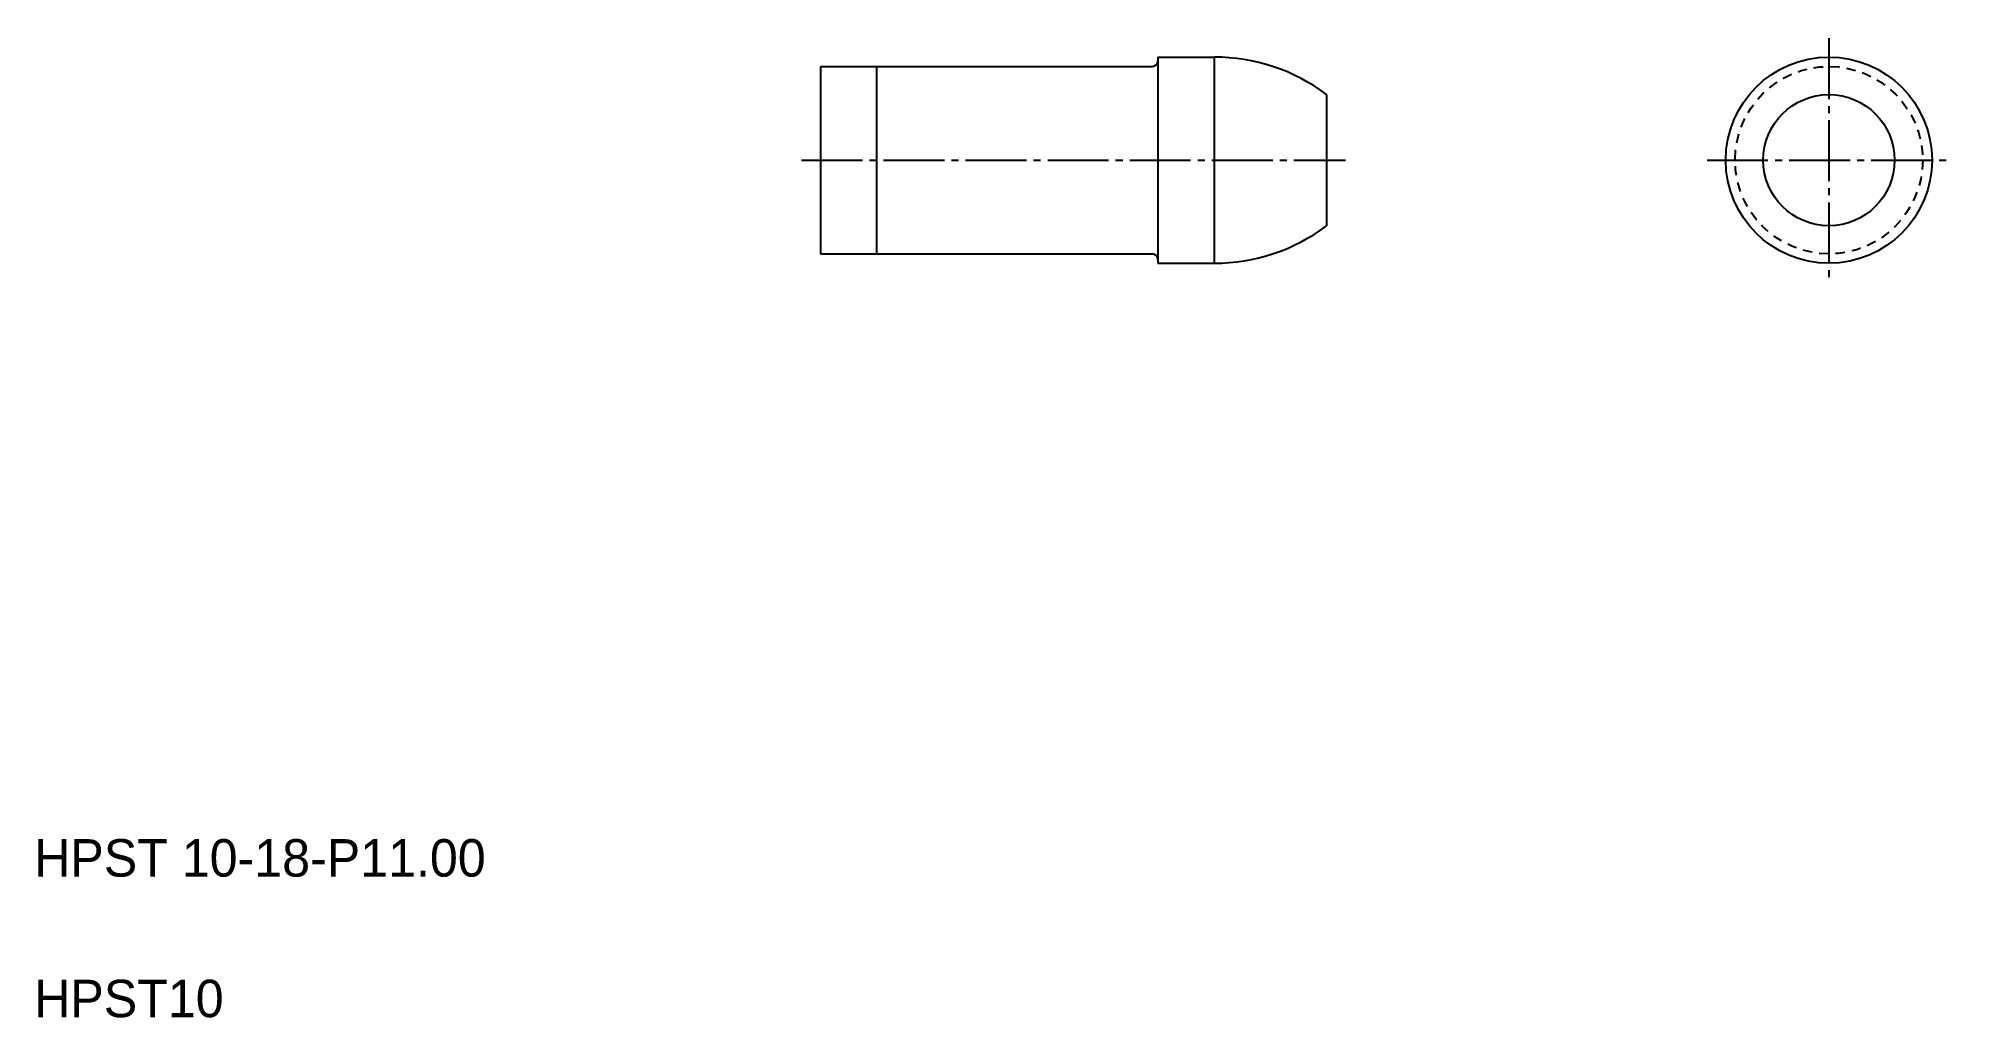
# Model space of a CAD drawing. Extents: x 5 to 107, y 5 to 57.
import ezdxf

# ---------------------------------------------------------------- set-up
doc = ezdxf.new("R2010")
doc.units = 0
doc.header["$LTSCALE"] = 0.25
doc.linetypes.add('CENTER', pattern=[17.5, 13, -1.5, 1.5, -1.5])
doc.linetypes.add('DASHED', pattern=[3.5, 2, -1.5])
doc.layers.get('0').update_dxf_attribs({"linetype": 'CONTINUOUS'})
doc.layers.add('CENTER', color=1, linetype='CENTER')
doc.styles.get("Standard").update_dxf_attribs({"font": 'txt', "height": 1.6})

msp = doc.modelspace()

# ---------------------------------------------------------------- linework, layer by layer
at = {"linetype": 'CONTINUOUS'}
for p, q in [((64.93, 56.22), (64.93, 45.22)), ((64.93, 56.22), (67.93, 56.22)), ((46.93, 55.72), (46.93, 45.72)), ((46.93, 55.72), (64.63, 55.72)), ((73.93, 54.22), (73.93, 47.22)), ((46.93, 45.72), (64.63, 45.72)), ((64.93, 45.22), (67.93, 45.22))]:
    msp.add_line(p, q, dxfattribs=at)
at = {"color": 3, "linetype": 'CONTINUOUS'}
for p, q in [((67.93, 56.22), (67.93, 45.22)), ((49.93, 55.72), (49.93, 45.72))]:
    msp.add_line(p, q, dxfattribs=at)
for p, q in [((73.93, 52.47), (73.93, 52.47)), ((73.93, 50.72), (73.93, 50.72))]:
    msp.add_line(p, q)
at = {"linetype": 'CONTINUOUS'}
for radius in [5.5, 3.5]:
    msp.add_circle((100.72, 50.72), radius, dxfattribs=at)
at = {"color": 3, "linetype": 'DASHED'}
msp.add_circle((100.72, 50.72), 5, dxfattribs=at)
at = {"linetype": 'CONTINUOUS'}
for centre, radius, start, end in [((67.93, 46.22), 10, 53.1301, 90), ((64.63, 56.02), 0.3, 270, 0), ((67.93, 55.22), 10, 270, 306.8699), ((64.63, 45.42), 0.3, 0, 90)]:
    msp.add_arc(centre, radius, start, end, dxfattribs=at)
at = {"layer": 'CENTER', "color": 1, "linetype": 'CENTER'}
for p, q in [((100.72, 57.22), (100.72, 44.22)), ((45.93, 50.72), (74.93, 50.72)), ((94.22, 50.72), (107.22, 50.72))]:
    msp.add_line(p, q, dxfattribs=at)

# ---------------------------------------------------------------- texts
for s, p in [('HPST 10-18-P11.00', (5, 12.5)), ('HPST10', (5, 5))]:
    msp.add_text(s, height=2).set_placement(p)

doc.saveas('drawing.dxf')
